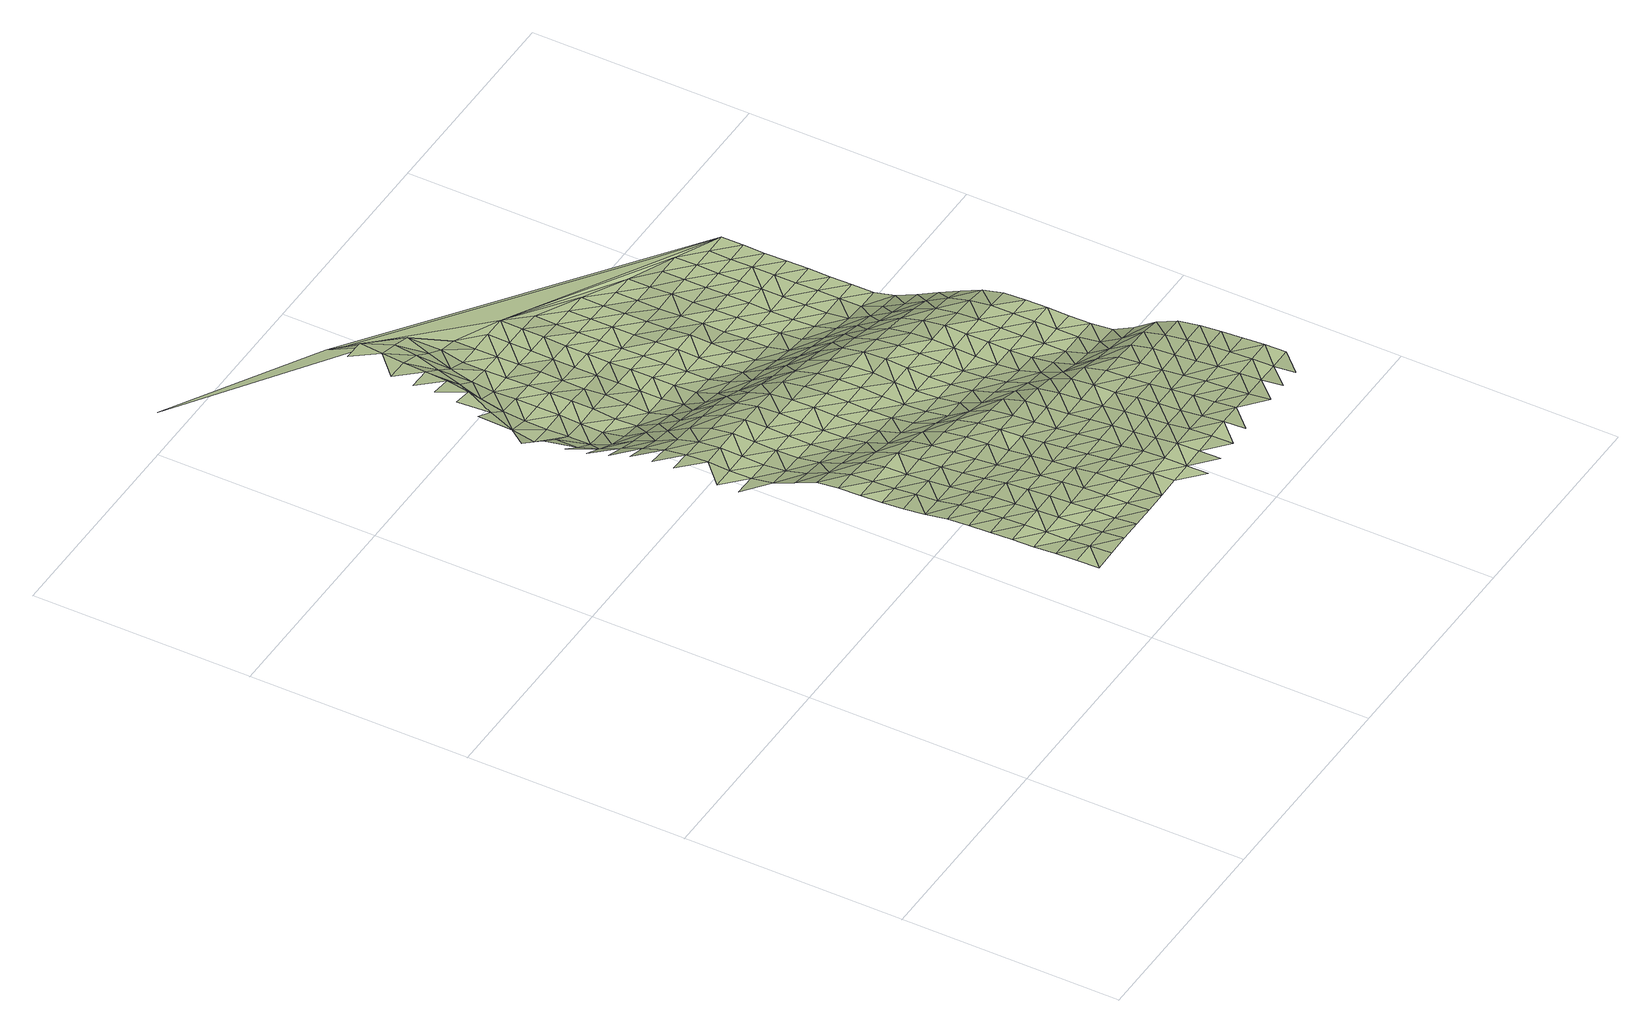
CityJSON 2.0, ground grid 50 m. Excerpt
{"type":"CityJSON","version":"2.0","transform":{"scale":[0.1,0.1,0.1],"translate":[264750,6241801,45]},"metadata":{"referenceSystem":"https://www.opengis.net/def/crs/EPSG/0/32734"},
"CityObjects":{
"terrain1":{"type":"TINRelief","geometry":[{"type":"CompositeSurface","lod":"1","boundaries":[[[0,1,2]],[[1,0,3]],[[0,2,4]],[[5,3,6]],[[0,6,3]],[[7,8,5]],[[4,9,0]],[[6,7,5]],[[10,8,11]],[[12,6,0]],[[7,11,8]],[[12,0,9]],[[13,10,14]],[[6,15,7]],[[11,14,10]],[[6,12,15]],[[16,17,13]],[[14,16,13]],[[7,18,11]],[[12,9,19]],[[7,15,20]],[[21,17,22]],[[14,11,18]],[[16,22,17]],[[7,20,18]],[[12,23,15]],[[12,19,23]],[[24,21,25]],[[16,14,26]],[[22,27,21]],[[28,20,15]],[[18,26,14]],[[24,25,29]],[[21,27,25]],[[28,15,23]],[[30,22,16]],[[16,26,30]],[[29,31,32]],[[18,20,33]],[[34,23,19]],[[35,20,28]],[[27,22,36]],[[29,25,31]],[[20,35,33]],[[36,22,30]],[[37,32,38]],[[39,26,18]],[[40,28,23]],[[31,38,32]],[[34,40,23]],[[25,27,41]],[[18,33,39]],[[36,42,27]],[[37,43,44]],[[30,26,45]],[[35,28,46]],[[41,31,25]],[[38,43,37]],[[27,42,41]],[[40,46,28]],[[45,36,30]],[[45,26,39]],[[47,44,48]],[[49,50,51]],[[38,31,52]],[[33,35,53]],[[40,34,54]],[[43,48,44]],[[46,55,35]],[[56,42,36]],[[52,31,41]],[[51,47,57]],[[33,53,39]],[[58,59,49]],[[36,45,56]],[[35,55,53]],[[60,43,38]],[[61,46,40]],[[48,57,47]],[[62,59,58]],[[38,52,60]],[[40,54,61]],[[63,49,51]],[[64,41,42]],[[39,65,45]],[[42,56,66]],[[48,43,67]],[[55,46,68]],[[57,63,51]],[[65,39,53]],[[64,52,41]],[[67,43,60]],[[42,66,64]],[[68,46,61]],[[58,49,69]],[[45,70,56]],[[62,71,72]],[[63,69,49]],[[70,45,65]],[[57,48,73]],[[53,55,74]],[[67,75,48]],[[68,76,55]],[[60,52,77]],[[56,78,66]],[[61,54,79]],[[71,80,81]],[[82,52,64]],[[62,58,83]],[[57,73,63]],[[53,74,65]],[[69,84,58]],[[48,75,73]],[[56,70,78]],[[55,76,74]],[[77,67,60]],[[79,68,61]],[[77,52,82]],[[79,54,85]],[[62,83,71]],[[86,64,66]],[[80,87,88]],[[83,58,84]],[[86,66,78]],[[89,75,67]],[[69,63,90]],[[91,76,68]],[[70,65,92]],[[63,73,93]],[[65,74,94]],[[95,80,71]],[[82,64,96]],[[87,97,98]],[[67,77,89]],[[68,79,91]],[[69,90,84]],[[78,70,92]],[[95,71,83]],[[63,93,90]],[[86,96,64]],[[65,94,92]],[[75,99,73]],[[76,100,74]],[[87,80,101]],[[82,102,77]],[[85,103,79]],[[97,104,105]],[[99,75,89]],[[76,91,100]],[[80,95,101]],[[96,102,82]],[[85,106,103]],[[93,73,107]],[[108,83,84]],[[109,94,74]],[[86,78,110]],[[84,90,111]],[[92,112,78]],[[97,87,113]],[[89,77,114]],[[91,79,115]],[[104,116,117]],[[107,73,99]],[[109,74,100]],[[83,108,95]],[[110,96,86]],[[101,113,87]],[[108,84,111]],[[102,114,77]],[[110,78,112]],[[103,115,79]],[[93,118,90]],[[119,104,97]],[[120,92,94]],[[91,121,100]],[[116,122,123]],[[118,93,107]],[[124,94,109]],[[125,99,89]],[[102,96,126]],[[97,113,119]],[[114,127,89]],[[115,121,91]],[[128,101,95]],[[129,111,90]],[[95,108,130]],[[126,96,110]],[[94,124,120]],[[99,125,107]],[[131,112,92]],[[132,109,100]],[[122,133,134]],[[129,90,118]],[[125,89,127]],[[116,104,135]],[[104,119,136]],[[95,130,128]],[[121,132,100]],[[137,113,101]],[[114,102,138]],[[103,139,115]],[[134,133,140]],[[126,141,102]],[[92,120,131]],[[103,142,143]],[[122,116,135]],[[108,111,144]],[[118,107,145]],[[110,112,146]],[[124,109,147]],[[104,136,135]],[[148,111,129]],[[114,138,127]],[[101,128,137]],[[125,145,107]],[[102,141,138]],[[132,147,109]],[[103,143,139]],[[119,113,149]],[[144,130,108]],[[146,126,110]],[[121,115,150]],[[144,111,148]],[[146,112,131]],[[133,122,151]],[[152,129,118]],[[120,124,153]],[[154,155,140]],[[136,119,149]],[[135,151,122]],[[137,149,113]],[[145,152,118]],[[147,153,124]],[[115,139,150]],[[130,156,128]],[[157,141,126]],[[125,127,158]],[[132,121,159]],[[127,138,160]],[[140,133,161]],[[148,129,162]],[[131,120,163]],[[164,154,165]],[[130,144,156]],[[126,146,157]],[[158,145,125]],[[133,151,161]],[[152,162,129]],[[158,127,160]],[[153,163,120]],[[121,150,159]],[[137,128,166]],[[167,135,136]],[[141,168,138]],[[147,132,169]],[[139,143,170]],[[149,171,136]],[[131,172,146]],[[173,174,165]],[[128,156,166]],[[141,157,168]],[[143,175,170]],[[154,140,176]],[[144,148,177]],[[152,145,178]],[[147,169,153]],[[140,161,179]],[[136,171,167]],[[162,180,148]],[[163,172,131]],[[132,159,169]],[[181,151,135]],[[182,160,138]],[[178,145,158]],[[165,154,176]],[[183,149,137]],[[156,144,177]],[[157,146,184]],[[150,139,185]],[[186,187,173]],[[140,179,176]],[[166,188,137]],[[177,148,180]],[[182,138,168]],[[139,170,189]],[[190,163,153]],[[135,167,181]],[[172,184,146]],[[161,151,191]],[[162,152,192]],[[183,137,188]],[[178,193,152]],[[190,153,169]],[[139,189,185]],[[194,171,149]],[[156,195,166]],[[158,160,196]],[[168,157,197]],[[159,150,198]],[[186,199,200]],[[201,160,182]],[[173,165,202]],[[179,161,191]],[[162,192,180]],[[170,175,203]],[[176,204,165]],[[181,191,151]],[[195,156,177]],[[152,193,192]],[[184,197,157]],[[171,194,167]],[[196,178,158]],[[172,163,205]],[[200,199,206]],[[149,183,194]],[[196,160,201]],[[163,190,207]],[[150,185,198]],[[202,186,173]],[[208,188,166]],[[209,182,168]],[[159,210,169]],[[203,189,170]],[[202,165,204]],[[208,166,195]],[[197,209,168]],[[163,207,205]],[[181,167,211]],[[212,176,179]],[[213,193,178]],[[177,180,214]],[[184,172,215]],[[191,216,179]],[[180,192,217]],[[159,198,210]],[[218,199,186]],[[201,182,219]],[[190,169,220]],[[206,221,222]],[[167,194,211]],[[178,196,213]],[[183,188,223]],[[195,177,214]],[[224,185,189]],[[186,202,218]],[[179,216,212]],[[188,208,225]],[[214,180,217]],[[209,219,182]],[[172,205,215]],[[226,189,203]],[[227,204,176]],[[193,228,192]],[[197,184,229]],[[207,190,220]],[[220,169,210]],[[199,230,206]],[[231,191,181]],[[183,223,194]],[[196,201,232]],[[211,233,181]],[[223,188,225]],[[193,213,228]],[[189,226,224]],[[197,229,209]],[[234,198,185]],[[199,218,230]],[[176,212,227]],[[219,232,201]],[[184,215,229]],[[202,204,235]],[[208,195,236]],[[237,217,192]],[[238,203,239]],[[231,181,233]],[[214,240,195]],[[241,221,206]],[[242,216,191]],[[194,243,211]],[[213,196,244]],[[205,207,245]],[[237,192,228]],[[220,246,207]],[[185,224,234]],[[202,235,218]],[[225,208,236]],[[210,198,247]],[[203,238,226]],[[206,230,241]],[[227,235,204]],[[243,194,223]],[[236,195,240]],[[232,244,196]],[[248,221,249]],[[216,242,212]],[[219,209,250]],[[191,231,242]],[[209,229,251]],[[207,246,245]],[[252,233,211]],[[253,214,217]],[[228,213,254]],[[215,205,255]],[[256,217,237]],[[198,234,247]],[[218,257,230]],[[232,219,250]],[[258,220,210]],[[252,211,243]],[[244,254,213]],[[209,251,250]],[[227,212,259]],[[223,225,260]],[[224,226,261]],[[235,257,218]],[[236,262,225]],[[253,217,256]],[[205,245,255]],[[238,263,226]],[[264,240,214]],[[265,237,228]],[[215,266,229]],[[212,242,259]],[[258,210,247]],[[249,221,241]],[[230,267,241]],[[231,233,268]],[[243,223,260]],[[244,232,269]],[[270,246,220]],[[233,252,271]],[[260,225,262]],[[254,265,228]],[[226,263,261]],[[266,251,229]],[[224,272,234]],[[257,267,230]],[[214,253,264]],[[250,269,232]],[[215,255,266]],[[273,235,227]],[[231,268,242]],[[274,236,240]],[[256,237,275]],[[259,276,227]],[[268,233,271]],[[220,258,270]],[[277,245,246]],[[265,275,237]],[[224,261,272]],[[235,273,257]],[[252,243,278]],[[244,279,254]],[[263,238,280]],[[247,234,281]],[[267,249,241]],[[273,227,276]],[[260,282,243]],[[274,240,264]],[[269,283,244]],[[242,284,259]],[[285,262,236]],[[256,286,253]],[[287,250,251]],[[251,266,288]],[[246,270,277]],[[280,238,289]],[[271,252,278]],[[265,254,279]],[[290,255,245]],[[258,247,281]],[[249,291,248]],[[284,242,268]],[[278,243,282]],[[275,286,256]],[[244,283,279]],[[234,272,281]],[[250,287,269]],[[263,292,261]],[[236,274,285]],[[251,288,287]],[[267,257,293]],[[294,276,259]],[[295,260,262]],[[264,253,296]],[[257,273,297]],[[245,277,290]],[[292,263,280]],[[275,265,298]],[[255,299,266]],[[270,258,300]],[[294,259,284]],[[286,296,253]],[[267,293,249]],[[268,271,301]],[[302,283,269]],[[261,303,272]],[[257,297,293]],[[278,304,271]],[[295,262,285]],[[279,298,265]],[[305,248,306]],[[258,281,300]],[[307,282,260]],[[274,264,308]],[[288,266,299]],[[269,287,302]],[[255,290,299]],[[261,292,303]],[[273,276,309]],[[284,268,301]],[[310,286,275]],[[311,280,289]],[[276,294,312]],[[301,271,304]],[[296,308,264]],[[277,270,313]],[[260,295,307]],[[275,298,310]],[[300,314,270]],[[309,297,273]],[[315,278,282]],[[285,274,316]],[[279,283,317]],[[288,318,287]],[[272,319,281]],[[309,276,312]],[[302,320,283]],[[321,272,303]],[[296,286,322]],[[323,292,280]],[[308,316,274]],[[318,288,299]],[[270,314,313]],[[294,284,324]],[[319,300,281]],[[277,325,290]],[[301,326,284]],[[315,282,307]],[[283,320,317]],[[322,286,310]],[[272,321,319]],[[249,293,291]],[[297,327,293]],[[328,304,278]],[[295,285,329]],[[330,298,279]],[[331,302,287]],[[292,323,303]],[[311,323,280]],[[291,332,248]],[[312,294,324]],[[297,309,327]],[[324,284,326]],[[316,329,285]],[[331,287,318]],[[277,313,325]],[[308,296,333]],[[290,334,299]],[[335,314,300]],[[278,315,328]],[[279,317,330]],[[322,336,296]],[[337,301,304]],[[307,295,338]],[[310,298,339]],[[302,340,320]],[[321,303,341]],[[335,300,319]],[[308,333,316]],[[318,299,334]],[[327,291,293]],[[329,338,295]],[[296,336,333]],[[302,331,340]],[[290,325,334]],[[303,323,341]],[[342,309,312]],[[339,322,310]],[[314,343,313]],[[311,344,345]],[[324,346,312]],[[337,304,328]],[[339,298,330]],[[347,326,301]],[[315,307,348]],[[349,317,320]],[[343,314,335]],[[331,318,350]],[[319,321,351]],[[342,312,346]],[[338,348,307]],[[349,320,340]],[[341,352,321]],[[353,327,309]],[[354,329,316]],[[355,336,322]],[[313,356,325]],[[323,311,357]],[[301,337,347]],[[316,333,358]],[[334,350,318]],[[359,324,326]],[[328,315,360]],[[317,361,330]],[[322,339,355]],[[313,343,356]],[[321,352,351]],[[327,353,291]],[[338,329,354]],[[331,362,340]],[[363,335,319]],[[357,341,323]],[[309,342,353]],[[348,360,315]],[[316,358,354]],[[349,361,317]],[[357,311,345]],[[336,364,333]],[[359,326,347]],[[331,350,362]],[[365,346,324]],[[337,328,366]],[[330,367,339]],[[334,325,368]],[[364,336,355]],[[369,325,356]],[[351,363,319]],[[348,338,370]],[[371,343,335]],[[360,366,328]],[[361,367,330]],[[333,372,358]],[[349,340,373]],[[352,341,374]],[[324,359,365]],[[354,370,338]],[[362,375,340]],[[325,369,368]],[[341,357,376]],[[342,346,377]],[[347,337,378]],[[339,379,355]],[[380,350,334]],[[343,371,356]],[[381,345,382]],[[372,333,364]],[[363,371,335]],[[361,349,373]],[[366,378,337]],[[367,379,339]],[[373,340,375]],[[341,376,374]],[[332,291,353]],[[358,383,354]],[[348,384,360]],[[352,385,351]],[[377,346,365]],[[370,386,348]],[[334,368,380]],[[353,342,332]],[[359,347,387]],[[388,362,350]],[[369,356,389]],[[357,345,390]],[[358,372,383]],[[366,360,384]],[[364,355,391]],[[367,361,392]],[[378,387,347]],[[348,386,384]],[[379,393,355]],[[356,371,389]],[[352,374,385]],[[370,354,394]],[[363,351,395]],[[376,357,390]],[[332,342,377]],[[388,350,380]],[[373,392,361]],[[390,345,381]],[[365,359,396]],[[372,364,391]],[[397,375,362]],[[394,354,383]],[[391,355,393]],[[378,366,398]],[[399,379,367]],[[369,400,368]],[[387,396,359]],[[389,401,369]],[[395,351,385]],[[402,386,370]],[[371,363,403]],[[384,398,366]],[[362,388,397]],[[367,392,399]],[[377,365,404]],[[372,405,383]],[[406,373,375]],[[368,400,380]],[[374,376,407]],[[394,402,370]],[[369,401,400]],[[390,408,376]],[[393,379,409]],[[403,389,371]],[[396,404,365]],[[405,372,391]],[[403,363,395]],[[387,378,410]],[[398,411,378]],[[406,375,397]],[[409,379,399]],[[376,408,407]],[[332,377,412]],[[384,386,413]],[[383,414,394]],[[415,392,373]],[[380,416,388]],[[385,374,417]],[[402,418,386]],[[396,387,410]],[[404,412,377]],[[378,411,410]],[[405,414,383]],[[416,380,400]],[[384,413,398]],[[391,393,419]],[[401,389,420]],[[386,418,413]],[[373,406,415]],[[409,421,393]],[[374,407,417]],[[389,403,422]],[[423,402,394]],[[399,392,424]],[[388,425,397]],[[426,395,385]],[[404,396,427]],[[405,391,419]],[[306,248,332]],[[394,414,423]],[[421,419,393]],[[425,388,416]],[[389,422,420]],[[428,411,398]],[[424,409,399]],[[400,401,429]],[[427,396,410]],[[424,392,415]],[[426,385,417]],[[418,402,430]],[[397,431,406]],[[403,395,432]],[[398,413,428]],[[412,404,433]],[[434,414,405]],[[400,429,416]],[[430,402,423]],[[431,397,425]],[[401,420,429]],[[411,435,410]],[[436,421,409]],[[422,403,432]],[[433,404,427]],[[434,405,419]],[[432,395,426]],[[332,412,437]],[[406,438,415]],[[428,435,411]],[[409,424,436]],[[418,439,413]],[[430,440,418]],[[438,406,431]],[[441,427,410]],[[423,414,442]],[[425,416,443]],[[444,414,434]],[[416,429,445]],[[428,413,439]],[[419,421,446]],[[415,447,424]],[[420,422,448]],[[435,441,410]],[[418,440,439]],[[421,436,449]],[[432,450,422]],[[442,430,423]],[[431,425,443]],[[442,414,444]],[[447,415,438]],[[416,445,443]],[[412,433,437]],[[433,427,451]],[[434,419,446]],[[446,421,449]],[[422,450,448]],[[435,428,452]],[[424,453,436]],[[420,454,429]],[[441,451,427]],[[455,440,430]],[[438,431,456]],[[452,428,439]],[[424,447,453]],[[434,457,444]],[[454,445,429]],[[430,442,455]],[[443,456,431]],[[420,448,454]],[[441,435,458]],[[449,436,459]],[[451,437,433]],[[457,434,446]],[[439,440,460]],[[435,452,458]],[[459,436,453]],[[444,461,442]],[[447,438,462]],[[437,463,332]],[[440,455,460]],[[456,464,438]],[[451,441,465]],[[466,443,445]],[[461,444,457]],[[445,454,467]],[[468,452,439]],[[446,449,469]],[[447,462,453]],[[458,465,441]],[[449,459,470]],[[438,464,462]],[[442,471,455]],[[443,466,456]],[[468,439,460]],[[445,467,466]],[[437,451,472]],[[457,446,469]],[[471,442,461]],[[469,449,470]],[[465,472,451]],[[473,458,452]],[[455,474,460]],[[475,464,456]],[[459,453,476]],[[477,452,468]],[[453,462,478]],[[461,457,479]],[[474,455,471]],[[456,466,475]],[[458,473,465]],[[470,459,476]],[[473,452,477]],[[469,479,457]],[[453,478,476]],[[468,460,480]],[[481,471,461]],[[482,462,464]],[[480,460,474]],[[475,483,464]],[[437,472,463]],[[484,472,465]],[[461,479,481]],[[485,332,463]],[[468,486,477]],[[482,478,462]],[[487,469,470]],[[465,473,484]],[[464,483,482]],[[476,488,470]],[[474,471,489]],[[468,480,486]],[[489,471,481]],[[487,470,488]],[[477,490,473]],[[491,479,469]],[[484,463,472]],[[492,476,478]],[[490,477,486]],[[493,478,482]],[[474,494,480]],[[489,495,474]],[[469,487,491]],[[484,473,496]],[[481,479,497]],[[478,493,492]],[[486,480,494]],[[498,488,476]],[[496,473,490]],[[474,495,494]],[[497,489,481]],[[497,479,491]],[[463,484,499]],[[476,492,498]],[[490,486,500]],[[487,488,501]],[[499,484,496]],[[485,306,332]],[[502,495,489]],[[494,500,486]],[[487,501,491]],[[489,497,502]],[[501,488,498]],[[496,490,503]],[[490,500,503]],[[494,495,504]],[[491,505,497]],[[495,502,506]],[[499,485,463]],[[507,499,496]],[[505,491,501]],[[507,496,503]],[[495,506,504]],[[497,508,502]],[[509,500,494]],[[508,497,505]],[[503,500,509]],[[485,499,507]],[[494,504,509]],[[502,510,506]],[[502,508,510]],[[511,507,503]],[[512,504,506]],[[511,503,509]],[[512,506,510]],[[485,507,513]],[[504,514,509]],[[511,513,507]],[[514,504,512]],[[515,511,509]],[[515,509,514]],[[513,306,485]],[[511,516,513]],[[511,515,516]],[[513,516,306]]]}]}
},
"vertices":[
[438,106,248],[388,106,247],[388,56,249],[388,156,244],[438,56,251],[388,206,240],[438,156,243],[438,206,242],[388,256,239],[488,56,253],[388,306,236],[438,256,240],[488,106,248],[388,356,233],[438,306,237],[488,156,245],[438,356,234],[388,406,229],[488,256,241],[538,56,253],[488,206,244],[388,456,219],[438,406,228],[538,106,248],[388,506,213],[438,506,213],[488,306,237],[438,456,218],[538,156,247],[388,556,208],[488,356,234],[438,556,208],[388,606,206],[538,256,242],[588,56,253],[538,206,245],[488,406,225],[388,656,204],[438,606,205],[538,306,237],[588,106,250],[488,506,212],[488,456,218],[438,656,202],[388,706,197],[538,356,233],[588,156,249],[388,756,174],[438,706,186],[388,856,144],[338,856,145],[388,806,153],[488,556,208],[588,256,242],[638,56,254],[588,206,247],[538,406,224],[438,756,163],[388,906,142],[338,906,143],[488,606,206],[638,106,252],[388,956,145],[438,806,148],[538,506,212],[588,306,238],[538,456,217],[488,656,197],[638,156,251],[438,856,143],[588,356,231],[388,1006,142],[338,1006,145],[488,756,154],[638,256,241],[488,706,173],[638,206,249],[538,606,206],[588,406,223],[688,106,255],[388,1056,134],[338,1056,141],[538,556,210],[438,956,145],[438,906,143],[688,56,256],[588,456,217],[388,1106,116],[338,1106,133],[538,656,187],[488,856,143],[688,156,253],[638,356,230],[488,806,145],[638,306,237],[438,1006,139],[588,506,214],[388,1156,95],[338,1156,114],[538,706,163],[688,206,248],[438,1056,125],[588,556,210],[738,56,258],[388,1206,73],[338,1206,98],[738,6,259],[538,756,148],[488,956,145],[688,256,241],[638,456,219],[488,906,145],[638,406,223],[438,1106,99],[588,606,200],[738,106,257],[388,1256,55],[338,1256,89],[538,806,144],[438,1156,78],[688,356,229],[738,156,254],[388,1306,55],[338,1306,88],[688,306,236],[588,706,154],[638,506,216],[588,656,173],[488,1056,118],[538,856,144],[488,1006,138],[688,406,223],[738,206,246],[388,1356,28],[338,1356,61],[438,1256,27],[438,1206,48],[488,1106,89],[638,606,187],[788,106,259],[388,1406,38],[638,556,209],[788,6,262],[788,56,260],[538,956,144],[588,756,145],[688,456,221],[738,256,242],[538,906,146],[488,1156,63],[788,156,252],[438,1306,26],[588,806,143],[738,306,236],[388,1456,63],[338,1456,89],[538,1006,136],[688,506,216],[638,706,148],[788,206,246],[638,656,163],[438,1356,23],[588,856,145],[738,356,229],[338,1506,106],[388,1506,95],[538,1056,111],[488,1256,21],[688,556,203],[788,256,242],[838,56,262],[488,1206,32],[738,406,225],[388,1556,102],[338,1556,110],[838,6,264],[438,1456,28],[588,956,142],[638,756,144],[438,1406,24],[588,906,145],[488,1306,22],[688,606,172],[538,1156,49],[738,456,220],[838,156,251],[388,1606,105],[338,1606,107],[538,1106,79],[838,106,259],[788,306,236],[488,1356,24],[638,856,146],[638,806,144],[538,1206,22],[588,1006,131],[688,706,145],[738,506,214],[838,206,247],[388,1656,107],[338,1656,109],[688,656,153],[438,1556,56],[888,56,263],[438,1506,39],[788,406,226],[388,1706,111],[788,356,230],[588,1056,103],[738,556,188],[838,256,242],[538,1256,20],[488,1456,24],[688,756,143],[638,956,139],[788,456,221],[488,1406,24],[638,906,144],[438,1606,73],[738,606,155],[838,306,235],[388,1756,116],[338,1756,119],[588,1156,36],[888,156,250],[588,1106,69],[888,106,257],[488,1506,21],[688,806,144],[788,506,205],[438,1656,90],[538,1356,24],[738,656,146],[538,1306,24],[888,206,247],[488,1556,26],[638,1056,89],[688,856,145],[938,56,263],[888,6,266],[638,1006,121],[438,1706,96],[538,1406,24],[588,1206,19],[738,706,143],[838,406,227],[838,356,231],[888,256,241],[338,1806,114],[488,1706,79],[788,606,153],[788,556,174],[588,1256,21],[688,956,133],[738,756,143],[838,456,217],[688,906,142],[488,1606,39],[888,306,234],[538,1456,23],[638,1156,26],[938,156,252],[638,1106,53],[938,106,256],[688,1006,107],[738,806,145],[838,506,189],[488,1656,59],[588,1356,19],[788,656,144],[888,356,232],[588,1306,24],[938,206,247],[538,1556,19],[688,1056,68],[738,856,145],[538,1506,21],[888,406,226],[638,1256,19],[788,756,143],[988,56,262],[938,256,240],[638,1206,19],[788,706,142],[588,1406,20],[688,1106,39],[738,906,140],[838,606,148],[838,556,164],[988,6,269],[888,456,205],[588,1656,17],[988,106,256],[538,1656,30],[588,1456,21],[688,1156,21],[738,956,125],[538,1606,19],[788,806,146],[888,506,174],[938,306,236],[638,1356,17],[838,656,143],[988,156,253],[638,1306,19],[0,1999,119],[1138,1356,11],[688,1206,18],[738,1006,91],[588,1556,18],[788,856,144],[1038,56,261],[588,1506,19],[938,406,220],[938,356,233],[688,1256,17],[738,1056,57],[838,756,144],[888,556,155],[988,256,240],[838,706,142],[988,206,247],[788,906,138],[1038,106,257],[638,1456,17],[938,456,187],[638,1406,17],[588,1606,17],[688,1306,17],[738,1106,33],[838,806,146],[888,606,145],[688,1606,19],[788,1006,81],[938,506,164],[988,306,237],[788,956,116],[688,1356,15],[738,1156,18],[838,856,143],[888,656,142],[1038,156,254],[638,1556,18],[988,356,231],[1038,6,268],[1088,56,260],[638,1506,18],[688,1406,15],[738,1206,17],[888,706,143],[938,556,148],[1038,256,242],[1038,206,248],[638,1606,19],[788,1106,20],[838,906,133],[988,406,205],[1088,106,258],[788,1056,48],[688,1456,15],[738,1256,16],[888,756,145],[938,606,143],[1038,306,238],[838,956,103],[688,1506,17],[738,1306,16],[888,806,145],[988,506,153],[988,456,170],[788,1156,15],[1038,356,226],[838,1006,68],[938,706,143],[1088,206,251],[938,656,142],[1088,156,255],[688,1556,17],[738,1356,14],[888,856,139],[988,556,145],[1138,56,261],[1088,6,266],[838,1056,36],[788,1256,17],[1088,256,245],[788,1206,16],[738,1406,14],[988,606,143],[1038,406,195],[1138,106,260],[888,956,89],[938,756,145],[888,906,122],[838,1106,16],[1088,306,237],[738,1456,14],[988,656,143],[788,1306,16],[938,806,141],[1038,506,146],[1038,456,161],[838,1156,16],[1088,356,223],[738,1506,14],[888,1006,56],[988,706,144],[1138,206,251],[1138,156,256],[938,856,131],[788,1406,12],[788,1356,13],[738,1556,14],[838,1256,18],[888,1056,25],[988,756,144],[1038,556,145],[1138,256,246],[838,1206,17],[938,956,74],[1088,456,155],[938,906,107],[1088,406,185],[888,1106,13],[988,806,136],[1038,606,143],[1138,306,236],[788,1456,12],[838,1306,13],[1088,506,146],[888,1156,13],[1038,656,144],[1138,356,213],[788,1506,12],[938,1006,43],[838,1356,11],[988,856,122],[838,1506,10],[1038,706,145],[888,1256,11],[888,1206,11],[838,1406,11],[938,1106,13],[1088,606,145],[938,1056,17],[1088,556,146],[988,956,60],[1038,756,140],[1138,456,150],[988,906,92],[1138,406,177],[838,1456,10],[888,1306,10],[1038,806,131],[1138,506,145],[938,1156,12],[1088,656,145],[988,1006,30],[888,1356,7],[1038,856,109],[938,1206,11],[988,1056,14],[1088,756,136],[938,1456,6],[1088,706,144],[888,1406,8],[1138,606,144],[1138,556,144],[938,1256,10],[1038,956,47],[1038,906,78],[988,1106,12],[888,1456,8],[938,1356,10],[988,1156,12],[1138,656,143],[1088,856,93],[938,1306,8],[1088,806,121],[1038,1006,20],[988,1206,12],[1038,1056,13],[1138,756,127],[1138,706,140],[938,1406,7],[1038,1406,10],[988,1256,12],[1088,956,35],[1088,906,63],[1038,1106,13],[988,1306,11],[1088,1006,15],[1138,856,78],[1138,806,103],[1038,1206,13],[1038,1156,13],[988,1356,11],[1088,1056,14],[1138,906,51],[988,1406,10],[1038,1256,12],[1138,956,27],[1088,1106,14],[1038,1306,11],[1088,1206,12],[1138,1006,14],[1088,1156,13],[1038,1356,11],[1138,1056,14],[1088,1256,12],[1138,1106,13],[1088,1306,11],[1138,1156,13],[1088,1356,11],[1138,1206,12],[1138,1256,11],[1138,1306,11]
]}
